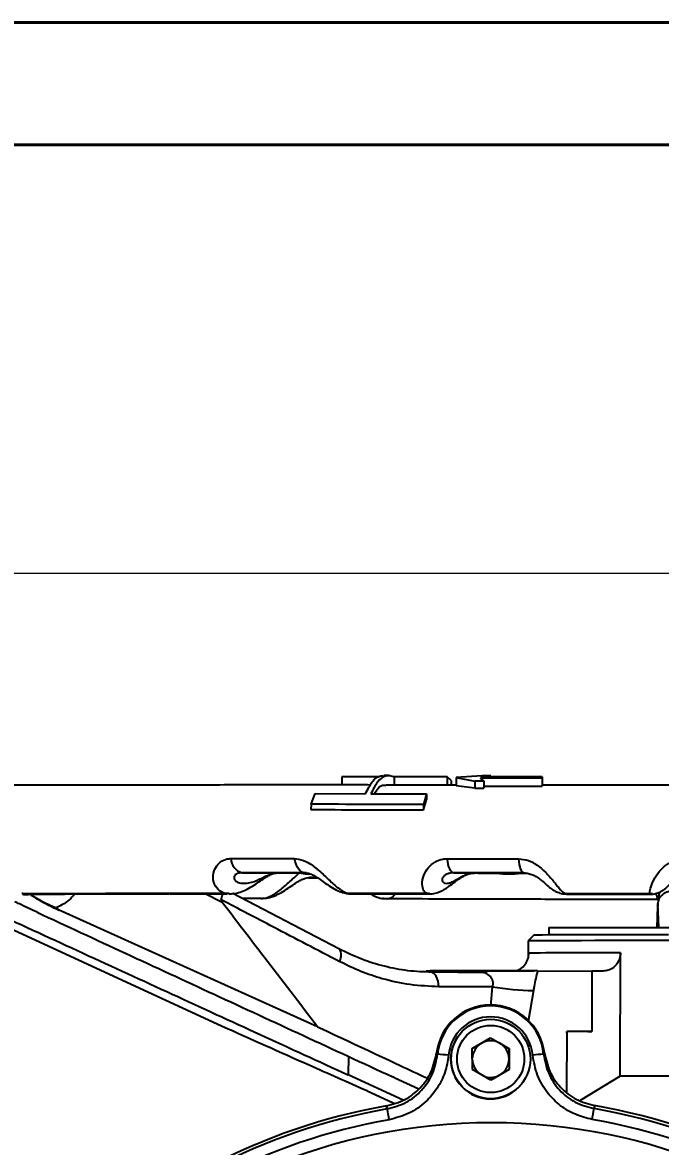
# Model space of a CAD drawing. Header units: millimetres. Extents: x 2462 to 4142, y 835 to 2023.
# Drawn here: x 2949.8 to 3054.2, y 1839.5 to 2023.3 of the extents above; entities that cross this region are included whole.
import ezdxf

# ---------------------------------------------------------------- set-up
doc = ezdxf.new("R2010")
doc.units = ezdxf.units.MM
doc.layers.add('标注', color=3, linetype='Continuous', lineweight=13)
doc.layers.add('粗实线', color=7, linetype='Continuous', lineweight=40)
doc.styles.add('SLDTEXTSTYLE1', font='txt.shx', dxfattribs={"width": 0.7, "bigfont": 'gbcbig.shx'})
doc.dimstyles.new('SLDDIMSTYLE12$0', dxfattribs={"dimtxt": 12, "dimasz": 10, "dimexe": 0, "dimexo": 0.0625, "dimgap": 0.875, "dimtad": 1, "dimdec": 1, "dimlfac": 1.8, "dimrnd": 1e-09, "dimzin": 12, "dimdsep": 46, "dimtxsty": 'SLDTEXTSTYLE1', "dimcen": 0.09, "dimdle": 8.16, "dimclrd": 3, "dimclre": 3, "dimadec": 0, "dimazin": 3, "dimtfac": 1, "dimtdec": 1, "dimtofl": 0, "dimtmove": 0, "dimatfit": 3, "dimfxl": 0, "dimfrac": 2, "dimtolj": 1, "dimlwd": 5, "dimlwe": 5, "dimarcsym": 0})

# ---------------------------------------------------------------- blocks, each defined once
blk = doc.blocks.new('*D25')
at = {"layer": 'Defpoints', "color": 0, "transparency": 16777216}
for p in [(3219.05, 1933.25), (2915.99, 1888.01), (3219.05, 1888.01)]:
    blk.add_point(p, dxfattribs=at)
at = {"layer": '标注', "color": 3, "lineweight": 5, "transparency": 16777216}
blk.add_line((2915.99, 1888.08), (2915.99, 1933.25), dxfattribs=at)
at = {"layer": '标注', "color": 3, "linetype": 'Continuous', "lineweight": 5, "transparency": 16777216}
for p, q in [((2925.99, 1933.25), (3209.05, 1933.25)), ((3219.05, 1888.08), (3219.05, 1933.25))]:
    blk.add_line(p, q, dxfattribs=at)
at = {"layer": '标注', "color": 3, "transparency": 16777216}
for points in [[(2925.99, 1934.91), (2925.99, 1931.58), (2915.99, 1933.25)], [(3209.05, 1934.91), (3209.05, 1931.58), (3219.05, 1933.25)]]:
    blk.add_solid(points, dxfattribs=at)
at = {"layer": '标注', "color": 0, "transparency": 16777216, "insert": (3067.52, 1939.12), "char_height": 10, "attachment_point": 5, "style": 'SLDTEXTSTYLE1'}
blk.add_mtext('\\A1;300', dxfattribs=at)

msp = doc.modelspace()

# ---------------------------------------------------------------- linework, layer by layer
at = {"color": 7, "linetype": 'Continuous', "lineweight": 25}
for p, q in [((3002.056, 1899.915), (3002.053, 1898.597)), ((3008.188, 1899.915), (3002.056, 1899.915)), ((3010.618, 1899.915), (3010.616, 1898.593)), ((3019.251, 1899.913), (3010.618, 1899.915)), ((3019.251, 1899.913), (3019.249, 1898.588)), ((3019.899, 1899.35), (3019.251, 1899.913)), ((3019.899, 1899.35), (3019.898, 1898.587)), ((3020.755, 1899.807), (3020.753, 1898.48)), ((3024.921, 1900.08), (3020.755, 1899.807)), ((3020.755, 1899.807), (3023.779, 1899.235)), ((3023.779, 1899.235), (3023.776, 1898.066)), ((3025.286, 1899.233), (3023.779, 1899.235)), ((3024.703, 1899.694), (3024.702, 1899.684)), ((3024.702, 1899.684), (3025.286, 1899.233)), ((3024.703, 1899.694), (3024.703, 1899.684)), ((3034.803, 1899.676), (3024.703, 1899.694)), ((3024.726, 1899.939), (3026.424, 1900.078)), ((3034.826, 1899.923), (3024.726, 1899.939)), ((3026.424, 1900.078), (3024.921, 1900.08)), ((3025.286, 1899.233), (3025.284, 1898.064)), ((3034.803, 1899.676), (3034.8, 1898.393)), ((3034.826, 1899.923), (3034.803, 1899.676)), ((3034.826, 1899.923), (3034.823, 1898.537)), ((2996.994, 1895.452), (2997.656, 1897.187)), ((2997.656, 1897.187), (3005.897, 1897.169)), ((3006.793, 1897.167), (3015.892, 1897.148)), ((3015.892, 1897.148), (3015.385, 1895.395)), ((3015.892, 1897.148), (3015.89, 1896.223)), ((3023.776, 1898.066), (3020.753, 1898.48)), ((3023.776, 1898.066), (3025.284, 1898.064)), ((3025.284, 1898.406), (3034.8, 1898.393)), ((3034.8, 1898.393), (3034.823, 1898.537)), ((2996.994, 1895.452), (2996.992, 1894.563)), ((3015.384, 1894.554), (3015.89, 1896.223)), ((3015.385, 1895.395), (3015.384, 1894.554)), ((2985.715, 1884.255), (2991.449, 1884.218)), ((2995.126, 1884.212), (2996.06, 1884.081)), ((2996.06, 1884.081), (2996.761, 1884.081)), ((3020.337, 1884.243), (3023.76, 1884.207)), ((3027.33, 1884.198), (3028.384, 1884.065)), ((3028.384, 1884.065), (3030.352, 1884.063)), ((3030.352, 1884.063), (3031.41, 1884.194)), ((3031.41, 1884.194), (3032.085, 1884.194)), ((2949.937, 1880.667), (2950.566, 1880.669)), ((2950.461, 1880.786), (2950.566, 1880.669)), ((2982.465, 1879.401), (2979.687, 1880.794)), ((2983.442, 1880.874), (2983.047, 1880.847)), ((2983.101, 1880.837), (2983.442, 1880.874)), ((2983.613, 1880.833), (2983.101, 1880.837)), ((3001.538, 1871.806), (2984.221, 1880.837)), ((3002.762, 1880.875), (3003.186, 1880.841)), ((3003.143, 1880.851), (3002.762, 1880.875)), ((3015.988, 1880.846), (3003.143, 1880.851)), ((3003.186, 1880.841), (3016.015, 1880.837)), ((3003.186, 1880.841), (3003.612, 1880.835)), ((3016.401, 1880.869), (3015.988, 1880.846)), ((3016.015, 1880.837), (3016.401, 1880.869)), ((3016.342, 1880.829), (3016.015, 1880.837)), ((3038.171, 1880.848), (3038.594, 1880.817)), ((3038.574, 1880.826), (3038.171, 1880.848)), ((3038.594, 1880.817), (3038.796, 1880.809)), ((3052.871, 1880.827), (3052.457, 1880.807)), ((3052.461, 1880.798), (3052.871, 1880.827)), ((3052.55, 1880.79), (3052.461, 1880.798)), ((3053.923, 1881.036), (3053.769, 1879.448)), ((2955.306, 1878.486), (2955.788, 1878.143)), ((2988.789, 1880.049), (2985.707, 1880.062)), ((3008.684, 1880.05), (3009.29, 1879.981)), ((3009.19, 1880.01), (3009.438, 1879.991)), ((3053.468, 1880.215), (3053.898, 1879.938)), ((3053.629, 1875.294), (3053.704, 1878.729)), ((3053.885, 1875.294), (3053.722, 1879.146)), ((2982.458, 1859.111), (2941.022, 1878.204)), ((2955.247, 1878.387), (2955.788, 1878.143)), ((2998.073, 1859.065), (2955.788, 1878.143)), ((3035.88, 1875.294), (3035.88, 1874.127)), ((3035.88, 1875.294), (3070.201, 1875.294)), ((3032.514, 1873.094), (3032.509, 1870.423)), ((3033.516, 1874.092), (3032.514, 1873.094)), ((3047.584, 1850.992), (3047.622, 1871.156)), ((3025.409, 1868.065), (3025.063, 1867.944)), ((3034.05, 1868.208), (3042.935, 1868.176)), ((3042.935, 1868.176), (3042.917, 1858.295)), ((3044.765, 1868.167), (3042.935, 1868.173)), ((3026.676, 1865.575), (3017.901, 1865.609)), ((3026.434, 1862.453), (3026.676, 1865.575)), ((3033.378, 1864.988), (3032.515, 1859.925)), ((3038.834, 1858.309), (3038.816, 1848.404)), ((3042.917, 1858.295), (3038.834, 1858.309)), ((3038.834, 1858.061), (3038.866, 1858.306)), ((3042.298, 1858.294), (3042.917, 1858.295)), ((3020.686, 1856.905), (3020.674, 1856.883)), ((3023.385, 1855.513), (3026.38, 1857.255)), ((3024.876, 1856.372), (3026.373, 1857.242)), ((3026.373, 1857.242), (3026.38, 1857.255)), ((3026.373, 1857.242), (3027.876, 1856.381)), ((3026.38, 1857.255), (3029.385, 1855.532)), ((3023.385, 1855.505), (3024.876, 1856.372)), ((3023.396, 1852.049), (3023.385, 1855.513)), ((3027.876, 1856.381), (3029.379, 1855.52)), ((3029.379, 1855.52), (3029.385, 1855.532)), ((3029.379, 1855.52), (3029.384, 1853.788)), ((3029.385, 1855.532), (3029.396, 1852.068)), ((3035.262, 1854.498), (3035.17, 1854.791)), ((3003.129, 1854.21), (3003.092, 1851.187)), ((3029.384, 1853.788), (3029.389, 1852.064)), ((3003.086, 1851.187), (3003.092, 1851.187)), ((3012.064, 1847.073), (3003.086, 1851.187)), ((3026.402, 1850.327), (3023.396, 1852.049)), ((3029.396, 1852.068), (3026.402, 1850.327)), ((3047.584, 1850.992), (3041.052, 1846.979)), ((3010.6, 1850.752), (3010.363, 1850.865)), ((3010.6, 1850.752), (3014.614, 1848.909)), ((3032.081, 1850.648), (3032.093, 1850.67)), ((3006.162, 1848.566), (3010.346, 1846.69)), ((3010.346, 1846.69), (3010.619, 1846.571))]:
    msp.add_line(p, q, dxfattribs=at)
at = {"color": 7, "linetype": 'Continuous', "lineweight": 25, "flags": 128}
for points in [[(2983.878, 1886.56), (2985.151, 1886.56), (2986.433, 1886.56), (2987.723, 1886.56), (2989.021, 1886.561), (2990.327, 1886.561), (2991.641, 1886.56), (2992.963, 1886.56), (2994.292, 1886.56)], [(2995.9, 1884.255), (2995.641, 1884.298), (2995.388, 1884.42), (2995.147, 1884.619), (2994.922, 1884.891), (2994.721, 1885.23), (2994.546, 1885.627), (2994.402, 1886.074), (2994.292, 1886.56)], [(3019.279, 1886.548), (3020.726, 1886.547), (3022.177, 1886.546), (3023.633, 1886.544), (3025.094, 1886.543), (3026.559, 1886.541), (3028.028, 1886.54), (3029.501, 1886.538), (3030.978, 1886.537)], [(3020.337, 1884.243), (3020.166, 1884.286), (3019.999, 1884.408), (3019.84, 1884.607), (3019.693, 1884.879), (3019.56, 1885.218), (3019.445, 1885.615), (3019.351, 1886.062), (3019.279, 1886.548)], [(3031.777, 1884.232), (3031.648, 1884.275), (3031.522, 1884.397), (3031.402, 1884.596), (3031.29, 1884.868), (3031.19, 1885.206), (3031.103, 1885.604), (3031.032, 1886.05), (3030.978, 1886.537)], [(2995.9, 1884.255), (2994.6, 1884.255), (2993.308, 1884.255), (2992.023, 1884.255), (2990.745, 1884.255), (2989.476, 1884.255), (2988.214, 1884.255), (2986.96, 1884.255), (2985.715, 1884.255)], [(2996.24, 1884.212), (2996.027, 1884.212), (2995.576, 1884.212), (2995.126, 1884.212)], [(3031.777, 1884.232), (3030.333, 1884.234), (3028.892, 1884.235), (3027.456, 1884.237), (3026.023, 1884.238), (3024.595, 1884.239), (3023.171, 1884.241), (3021.751, 1884.242), (3020.337, 1884.243)], [(3031.41, 1884.194), (3030.898, 1884.194), (3030.387, 1884.195), (3029.876, 1884.195), (3029.365, 1884.196), (3028.856, 1884.196), (3028.347, 1884.197), (3027.838, 1884.197), (3027.33, 1884.198)], [(2996.582, 1883.439), (2997.866, 1883.435), (2997.988, 1883.434)], [(3033.516, 1874.092), (3033.617, 1874.1), (3034.066, 1874.11), (3034.869, 1874.119), (3036.017, 1874.128), (3037.499, 1874.135), (3039.299, 1874.141), (3041.397, 1874.146), (3043.772, 1874.149), (3046.398, 1874.152), (3049.247, 1874.153), (3052.289, 1874.152), (3055.493, 1874.151)], [(3001.702, 1869.702), (3001.831, 1870.15), (3001.904, 1870.575), (3001.917, 1870.962), (3001.87, 1871.296), (3001.766, 1871.564), (3001.607, 1871.757), (3001.539, 1871.806)], [(3017.901, 1865.609), (3017.861, 1866.088), (3017.774, 1866.545), (3017.642, 1866.962), (3017.47, 1867.326), (3017.265, 1867.623), (3017.032, 1867.843), (3016.782, 1867.977), (3016.522, 1868.022)], [(3016.522, 1868.022), (3021.04, 1868.005), (3024.589, 1867.991)], [(3087.269, 1850.917), (3084.278, 1850.929), (3081.117, 1850.939), (3077.817, 1850.949), (3074.413, 1850.959), (3070.937, 1850.967), (3067.426, 1850.974), (3063.916, 1850.98), (3060.44, 1850.985), (3057.036, 1850.989), (3053.736, 1850.991), (3050.575, 1850.992), (3047.584, 1850.992)]]:
    msp.add_lwpolyline(points, dxfattribs=at)
at = {"color": 7, "linetype": 'Continuous', "lineweight": 25}
for centre, radius in [((3026.389, 1853.788), 6.5), ((3026.391, 1853.791), 5.5), ((3026.511, 1748.766), 94.663)]:
    msp.add_circle(centre, radius, dxfattribs=at)
for centre, radius, start, end in [((2986.339, 1886.637), 2.463, 181.79752, 255.31954), ((2951.495, 1880.667), 4.391, 328.71234, 330.20751), ((3059.199, -2527.731), 4400.906, 89.437263, 90.347418), ((3044.203, 729.029), 1142.132, 89.828482, 90.580979), ((3028.002, 37.667), 1830.552, 90.06279, 90.380788), ((3024.603, 1872.388), 4.397, 269.81822, 288.45718), ((3034.379, 856.385), 1011.79, 90.053772, 90.489809), ((3034.881, 1920.714), 55.746, 261.53533, 268.45492), ((3026.357, 1853.728), 8.89, 6.98978, 173.15629), ((3026.374, 1853.76), 8.712, 5.44582, 174.70024), ((3026.377, 1853.766), 6.912, 5.44581, 174.70025), ((3026.377, 1853.766), 6.5, 151.3368, 331.33626), ((3026.384, 1853.778), 3, 60.17996, 120.17977), ((3026.384, 1853.778), 3, 120.17983, 176.28902), ((3026.384, 1853.778), 3, 0.18027, 60.1801), ((3048.572, 1698.416), 156.756, 94.94999, 95.60651), ((3005.837, 1711.923), 143.134, 84.52468, 85.24612), ((3026.384, 1853.778), 3, 184.0714, 234.57725), ((3026.384, 1853.778), 3, 304.20958, 0.18019), ((3026.384, 1853.778), 3, 245.78281, 296.15006), ((3026.49, 1748.729), 98.896, 99.98751, 170.15867), ((3026.508, 1748.761), 98.356, 99.97048, 170.17569), ((2789.069, 1805.489), 224.035, 9.86368, 10.32216), ((2617.112, 1918.082), 432.286, 350.12012, 350.3576), ((3026.508, 1748.76), 98.358, 9.97103, 80.17554), ((3026.49, 1748.728), 98.897, 9.98805, 80.15852), ((3026.511, 1748.767), 96.559, 99.97048, 170.17569), ((3026.511, 1748.765), 96.56, 9.97103, 80.17554)]:
    msp.add_arc(centre, radius, start, end, dxfattribs=at)
for points, knots in [([(3005.897, 1897.169), (3006.269, 1897.886), (3007.013, 1899.32), (3008.113, 1900.188), (3008.739, 1900.059), (3008.89, 1900.028)], [0, 0, 0, 0, 0.4313555, 0.8627449, 1, 1, 1, 1]), ([(3010.618, 1899.915), (3010.149, 1900.043), (3009.212, 1900.298), (3007.844, 1899.277), (3007.136, 1897.856), (3006.793, 1897.167)], [0, 0, 0, 0, 0.33986485, 0.6797489, 1, 1, 1, 1]), ([(3009.748, 1900.143), (3009.558, 1900.143), (3009.269, 1900.143), (3008.989, 1900.143), (3008.893, 1900.143)], [0, 0, 0, 0, 0.65710105, 1, 1, 1, 1]), ([(3006.738, 1898.595), (3005.401, 1898.596), (3002.037, 1898.597), (2996.807, 1898.598), (2991.046, 1898.598), (2985.458, 1898.597), (2980.05, 1898.594), (2974.836, 1898.591), (2969.827, 1898.586), (2965.034, 1898.58), (2960.466, 1898.573), (2956.136, 1898.565), (2952.051, 1898.556), (2948.22, 1898.546), (2944.653, 1898.534), (2941.357, 1898.522), (2938.338, 1898.509), (2935.603, 1898.495), (2933.157, 1898.479), (2931.004, 1898.463), (2929.148, 1898.446), (2927.587, 1898.428), (2926.32, 1898.409), (2925.315, 1898.386), (2924.744, 1898.368), (2924.264, 1898.339), (2923.917, 1898.31), (2923.486, 1898.256), (2922.998, 1898.172), (2922.343, 1898.016), (2921.502, 1897.738), (2920.513, 1897.284), (2919.449, 1896.611), (2918.407, 1895.709), (2917.465, 1894.586), (2916.693, 1893.265), (2916.15, 1891.795), (2915.858, 1890.186), (2915.884, 1888.539), (2916.113, 1887.197), (2916.41, 1886.486), (2916.499, 1886.272)], [0, 0, 0, 0, 0.0252653, 0.0635505, 0.1018364, 0.1401233, 0.1784113, 0.2167006, 0.2549916, 0.2932847, 0.3315803, 0.3698791, 0.408182, 0.4464903, 0.4848055, 0.5231303, 0.5614682, 0.599825, 0.6382099, 0.6766386, 0.7151397, 0.7537706, 0.7926615, 0.8321702, 0.8736933, 0.8884551, 0.8992542, 0.905115, 0.9100083, 0.9147637, 0.9200745, 0.9266107, 0.9339412, 0.9418298, 0.9502367, 0.9589809, 0.9679166, 0.9769513, 0.9868173, 0.9960214, 1, 1, 1, 1]), ([(3007.378, 1897.166), (3007.519, 1897.41), (3007.993, 1898.227), (3008.682, 1898.681), (3009.173, 1898.535), (3009.26, 1898.509)], [0, 0, 0, 0, 0.2592803, 0.8686026, 1, 1, 1, 1]), ([(3020.753, 1898.587), (3018.82, 1898.588), (3014.937, 1898.591), (3011.16, 1898.593), (3009.263, 1898.594)], [0, 0, 0, 0, 0.4976188, 1, 1, 1, 1]), ([(3064.264, 1898.53), (3063.086, 1898.532), (3059.672, 1898.538), (3054.029, 1898.547), (3047.36, 1898.557), (3040.946, 1898.566), (3036.792, 1898.571), (3034.823, 1898.573)], [0, 0, 0, 0, 0.118831, 0.3446699, 0.5705243, 0.7963793, 1, 1, 1, 1]), ([(3015.385, 1895.395), (3012.258, 1895.404), (3005.989, 1895.423), (2999.997, 1895.442), (2996.994, 1895.452)], [0, 0, 0, 0, 0.4988716, 1, 1, 1, 1]), ([(2996.992, 1894.563), (2999.637, 1894.562), (3004.936, 1894.561), (3011.142, 1894.557), (3014.657, 1894.555), (3015.384, 1894.554)], [0, 0, 0, 0, 0.4414628, 0.8844871, 1, 1, 1, 1]), ([(2983.047, 1880.847), (2982.906, 1880.883), (2982.329, 1881.029), (2981.48, 1881.673), (2980.904, 1883.001), (2981.015, 1884.455), (2981.583, 1885.478), (2982.325, 1886.155), (2983.059, 1886.509), (2983.67, 1886.547), (2983.878, 1886.56)], [0, 0, 0, 0, 0.0622967, 0.2544254, 0.4482378, 0.6229599, 0.7582503, 0.8249276, 0.9404672, 1, 1, 1, 1]), ([(2994.292, 1886.56), (2994.781, 1886.503), (2995.449, 1886.425), (2996.716, 1885.84), (2997.593, 1885.208), (2998.796, 1884.172), (2999.992, 1883), (3001.443, 1881.674), (3002.485, 1881.032), (3003.016, 1880.886), (3003.143, 1880.851)], [0, 0, 0, 0, 0.1281763, 0.1753176, 0.3410351, 0.3773525, 0.5525415, 0.7468717, 0.9395136, 1, 1, 1, 1]), ([(3015.988, 1880.846), (3015.913, 1880.88), (3015.594, 1881.027), (3015.196, 1881.667), (3015.142, 1882.994), (3015.667, 1884.447), (3016.508, 1885.469), (3017.459, 1886.145), (3018.341, 1886.498), (3019.041, 1886.535), (3019.279, 1886.548)], [0, 0, 0, 0, 0.0596207, 0.2522975, 0.446663, 0.6218836, 0.7575601, 0.8244278, 0.9402973, 1, 1, 1, 1]), ([(3030.978, 1886.537), (3031.513, 1886.479), (3032.245, 1886.401), (3033.571, 1885.814), (3034.443, 1885.181), (3035.562, 1884.145), (3036.582, 1882.972), (3037.62, 1881.646), (3038.237, 1881.007), (3038.51, 1880.86), (3038.574, 1880.826)], [0, 0, 0, 0, 0.128421, 0.1756524, 0.3416863, 0.3780729, 0.5535965, 0.748298, 0.9413079, 1, 1, 1, 1]), ([(3052.457, 1880.807), (3052.446, 1880.841), (3052.4, 1880.988), (3052.474, 1881.625), (3052.945, 1882.951), (3053.85, 1884.402), (3054.907, 1885.423), (3056.002, 1886.098), (3056.972, 1886.45), (3057.713, 1886.487), (3057.965, 1886.499)], [0, 0, 0, 0, 0.0583818, 0.2513124, 0.4459339, 0.6213853, 0.7572406, 0.8241965, 0.9402186, 1, 1, 1, 1]), ([(2983.62, 1880.825), (2983.836, 1880.823), (2984.443, 1880.816), (2985.427, 1881.072), (2986.567, 1881.54), (2987.652, 1882.184), (2988.648, 1882.868), (2989.514, 1883.455), (2990.242, 1883.878), (2990.841, 1884.126), (2991.232, 1884.214), (2991.382, 1884.209), (2991.437, 1884.207)], [0, 0, 0, 0, 0.0721517, 0.2027619, 0.3390091, 0.4868487, 0.615839, 0.7146405, 0.8003449, 0.8753462, 0.9540131, 1, 1, 1, 1]), ([(2985.715, 1884.255), (2985.488, 1884.237), (2985.195, 1884.214), (2984.793, 1884.052), (2984.557, 1883.876), (2984.371, 1883.556), (2984.409, 1883.157), (2984.826, 1882.768), (2985.501, 1882.532), (2986.331, 1882.49), (2987.233, 1882.65), (2988.134, 1882.98), (2989.007, 1883.409), (2989.87, 1883.841), (2990.696, 1884.159), (2991.206, 1884.199), (2991.449, 1884.218)], [0, 0, 0, 0, 0.0591791, 0.0764013, 0.1316864, 0.1593118, 0.2338149, 0.3262968, 0.4271999, 0.5353964, 0.6422077, 0.7354359, 0.8101889, 0.8743352, 0.9403133, 1, 1, 1, 1]), ([(2988.789, 1880.049), (2988.973, 1880.054), (2989.62, 1880.07), (2990.829, 1880.561), (2992.366, 1881.708), (2993.762, 1883.054), (2994.711, 1883.867), (2995.112, 1884.212)], [0, 0, 0, 0, 0.1041654, 0.3666325, 0.6152963, 0.8372337, 1, 1, 1, 1]), ([(2991.449, 1884.218), (2991.453, 1884.218), (2992.253, 1884.216), (2993.518, 1884.213), (2994.717, 1884.212), (2995.126, 1884.212)], [0, 0, 0, 0, 0.0030332, 0.6591977, 1, 1, 1, 1]), ([(2995.93, 1884.252), (2996.092, 1884.241), (2996.402, 1884.221), (2997.041, 1884.006), (2997.759, 1883.635), (2998.563, 1883.104), (2999.484, 1882.433), (3000.491, 1881.749), (3001.553, 1881.178), (3002.319, 1880.982), (3002.673, 1880.891)], [0, 0, 0, 0, 0.0957374, 0.1825999, 0.2753193, 0.3783206, 0.5134018, 0.6901592, 0.8568644, 1, 1, 1, 1]), ([(3016.341, 1880.817), (3016.507, 1880.813), (3016.991, 1880.802), (3017.751, 1881.009), (3018.58, 1881.366), (3019.424, 1881.894), (3020.223, 1882.509), (3021.069, 1883.157), (3021.868, 1883.676), (3022.64, 1884.024), (3023.268, 1884.194), (3023.611, 1884.189), (3023.746, 1884.186)], [0, 0, 0, 0, 0.0575339, 0.1672275, 0.2771777, 0.4005865, 0.5572209, 0.6751997, 0.7782707, 0.8614971, 0.9456019, 1, 1, 1, 1]), ([(3020.337, 1884.243), (3020.076, 1884.226), (3019.74, 1884.203), (3019.238, 1884.042), (3018.913, 1883.866), (3018.569, 1883.547), (3018.388, 1883.148), (3018.501, 1882.759), (3018.837, 1882.524), (3019.323, 1882.481), (3019.906, 1882.642), (3020.554, 1882.971), (3021.266, 1883.4), (3022.068, 1883.832), (3022.921, 1884.149), (3023.49, 1884.188), (3023.76, 1884.207)], [0, 0, 0, 0, 0.059179, 0.0764013, 0.1316861, 0.1593116, 0.2338145, 0.3262961, 0.427199, 0.5353953, 0.6422067, 0.7354351, 0.8101884, 0.8743349, 0.9403131, 1, 1, 1, 1]), ([(3023.76, 1884.207), (3023.763, 1884.207), (3024.491, 1884.205), (3025.663, 1884.201), (3026.904, 1884.199), (3027.33, 1884.198)], [0, 0, 0, 0, 0.0030352, 0.6570425, 1, 1, 1, 1]), ([(3031.846, 1884.222), (3032.078, 1884.207), (3032.551, 1884.176), (3033.307, 1883.901), (3034.075, 1883.471), (3034.807, 1882.903), (3035.478, 1882.3), (3036.13, 1881.74), (3036.882, 1881.235), (3037.713, 1880.908), (3038.361, 1880.747), (3038.73, 1880.782), (3038.791, 1880.788)], [0, 0, 0, 0, 0.0825116, 0.1683559, 0.2551297, 0.3692442, 0.5096773, 0.6541324, 0.7742351, 0.8752122, 0.9797226, 1, 1, 1, 1]), ([(2988.889, 1880.07), (2989.16, 1880.073), (2989.81, 1880.08), (2990.811, 1880.363), (2991.905, 1880.846), (2992.948, 1881.491), (2993.916, 1882.171), (2994.766, 1882.745), (2995.496, 1883.158), (2996.107, 1883.394), (2996.509, 1883.477), (2996.668, 1883.466), (2996.716, 1883.462)], [0, 0, 0, 0, 0.0911721, 0.2184914, 0.3524129, 0.5010365, 0.6281753, 0.7255586, 0.8099745, 0.8858805, 0.9652981, 1, 1, 1, 1]), ([(2997.981, 1883.473), (2997.567, 1883.474), (2997.149, 1883.474), (2996.745, 1883.475), (2996.741, 1883.475)], [0, 0, 0, 0, 0.9909821, 1, 1, 1, 1]), ([(3052.544, 1880.753), (3052.551, 1880.752), (3052.826, 1880.718), (3053.347, 1880.827), (3054.035, 1881.047), (3054.589, 1881.365), (3055.003, 1881.691), (3055.308, 1881.984), (3055.633, 1882.33), (3055.976, 1882.717), (3056.501, 1883.2), (3057, 1883.59), (3057.362, 1883.742), (3057.446, 1883.778)], [0, 0, 0, 0, 0.0030537, 0.1087852, 0.2046791, 0.2923967, 0.3693117, 0.4447578, 0.5418397, 0.7076295, 0.8426958, 0.9632761, 1, 1, 1, 1]), ([(2950.315, 1880.797), (2950.294, 1880.799), (2950.19, 1880.807), (2950.006, 1880.821), (2949.825, 1880.83), (2949.743, 1880.831), (2949.712, 1880.831)], [0, 0, 0, 0, 0.0879745, 0.4367096, 0.7861811, 1, 1, 1, 1]), ([(2949.794, 1880.711), (2949.884, 1880.715), (2950.039, 1880.723), (2950.232, 1880.775), (2950.315, 1880.797)], [0, 0, 0, 0, 0.5731343, 1, 1, 1, 1]), ([(2983.047, 1880.847), (2979.373, 1880.845), (2971.989, 1880.839), (2963.133, 1880.827), (2955.908, 1880.812), (2952.182, 1880.802), (2950.315, 1880.797)], [0, 0, 0, 0, 0.2970422, 0.5969281, 0.7980268, 1, 1, 1, 1]), ([(2950.461, 1880.786), (2951.989, 1880.79), (2955.051, 1880.799), (2960.94, 1880.812), (2968.241, 1880.824), (2976.014, 1880.832), (2981.148, 1880.836), (2983.101, 1880.837)], [0, 0, 0, 0, 0.1665134, 0.3335205, 0.5873875, 0.8430166, 1, 1, 1, 1]), ([(2950.953, 1880.758), (2950.835, 1880.763), (2950.675, 1880.771), (2950.506, 1880.783), (2950.461, 1880.786)], [0, 0, 0, 0, 0.73133, 1, 1, 1, 1]), ([(2950.566, 1880.669), (2950.63, 1880.682), (2950.757, 1880.708), (2950.888, 1880.742), (2950.953, 1880.758)], [0, 0, 0, 0, 0.50678567, 1, 1, 1, 1]), ([(2969.193, 1880.792), (2967.876, 1880.791), (2964.463, 1880.787), (2959.376, 1880.778), (2954.637, 1880.768), (2951.949, 1880.761), (2950.953, 1880.758)], [0, 0, 0, 0, 0.1951736, 0.5060087, 0.8168438, 1, 1, 1, 1]), ([(2950.972, 1880.758), (2951.742, 1880.76), (2954.245, 1880.766), (2958.792, 1880.776), (2964.78, 1880.787), (2969.775, 1880.794), (2972.875, 1880.796), (2973.73, 1880.797)], [0, 0, 0, 0, 0.1164578, 0.3784396, 0.641449, 0.9011646, 1, 1, 1, 1]), ([(2950.972, 1880.758), (2951.596, 1880.354), (2952.792, 1879.581), (2954.453, 1878.773), (2955.247, 1878.387)], [0, 0, 0, 0, 0.5213355, 1, 1, 1, 1]), ([(2950.995, 1880.758), (2951.23, 1880.609), (2951.972, 1880.141), (2953.306, 1879.418), (2954.656, 1878.788), (2955.306, 1878.486)], [0, 0, 0, 0, 0.1939618, 0.6121887, 1, 1, 1, 1]), ([(2958.373, 1880.775), (2958.16, 1880.529), (2957.296, 1879.53), (2956.161, 1878.934), (2955.306, 1878.486)], [0, 0, 0, 0, 0.2463665, 1, 1, 1, 1]), ([(2973.958, 1880.789), (2975.11, 1880.79), (2977.956, 1880.793), (2981.074, 1880.795), (2983.077, 1880.795), (2983.247, 1880.795)], [0, 0, 0, 0, 0.3839476, 0.947673, 1, 1, 1, 1]), ([(2982.302, 1879.82), (2982.39, 1880.11), (2982.501, 1880.477), (2982.513, 1880.783), (2982.516, 1880.847)], [0, 0, 0, 0, 0.7898752, 1, 1, 1, 1]), ([(3002.673, 1880.891), (3002.681, 1880.888), (3002.966, 1880.803), (3003.278, 1880.809), (3003.581, 1880.814)], [0, 0, 0, 0, 0.0287298, 1, 1, 1, 1]), ([(3003.612, 1880.796), (3004.308, 1880.796), (3006.992, 1880.795), (3011.234, 1880.793), (3014.831, 1880.791), (3016.341, 1880.79)], [0, 0, 0, 0, 0.1687514, 0.6508369, 1, 1, 1, 1]), ([(3006.586, 1880.849), (3006.901, 1880.679), (3007.517, 1880.345), (3008.407, 1880.046), (3008.983, 1880.02), (3009.19, 1880.01)], [0, 0, 0, 0, 0.39966207, 0.78385795, 1, 1, 1, 1]), ([(3010.657, 1880.793), (3010.638, 1880.728), (3010.498, 1880.246), (3009.989, 1880.009), (3009.513, 1879.982), (3009.381, 1879.975)], [0, 0, 0, 0, 0.1008878, 0.7498055, 1, 1, 1, 1]), ([(3052.457, 1880.807), (3050.322, 1880.81), (3045.668, 1880.817), (3041.065, 1880.822), (3038.574, 1880.826)], [0, 0, 0, 0, 0.458701, 1, 1, 1, 1]), ([(3038.594, 1880.817), (3039.558, 1880.816), (3044.146, 1880.81), (3048.792, 1880.803), (3052.461, 1880.798)], [0, 0, 0, 0, 0.2101504, 1, 1, 1, 1]), ([(3038.796, 1880.768), (3040.52, 1880.766), (3044.439, 1880.761), (3049.036, 1880.755), (3051.907, 1880.75), (3052.55, 1880.749)], [0, 0, 0, 0, 0.37879018, 0.86086794, 1, 1, 1, 1]), ([(3053.416, 1880.863), (3053.501, 1880.535), (3053.593, 1880.184), (3053.678, 1880.114), (3053.683, 1880.11)], [0, 0, 0, 0, 0.9339778, 1, 1, 1, 1]), ([(3053.722, 1879.146), (3053.779, 1879.433), (3053.866, 1879.874), (3054.218, 1880.39), (3054.672, 1880.841), (3055.298, 1881.194), (3055.828, 1881.267), (3056.033, 1881.295)], [0, 0, 0, 0, 0.26378762, 0.40598781, 0.55150775, 0.82666039, 1, 1, 1, 1]), ([(2952.185, 1877.784), (2951.215, 1878.238), (2949.971, 1878.82), (2948.783, 1879.401), (2948.521, 1879.529)], [0, 0, 0, 0, 0.7792531, 1, 1, 1, 1]), ([(2982.302, 1879.82), (2982.298, 1879.808), (2982.291, 1879.782), (2982.293, 1879.721), (2982.334, 1879.58), (2982.409, 1879.478), (2982.465, 1879.401)], [0, 0, 0, 0, 0.0824935, 0.1705882, 0.3803725, 1, 1, 1, 1]), ([(3001.702, 1869.702), (2998.08, 1871.59), (2991.612, 1874.96), (2985.146, 1878.335), (2982.302, 1879.82)], [0, 0, 0, 0, 0.56, 1, 1, 1, 1]), ([(2998.073, 1859.065), (2995.156, 1862.858), (2989.948, 1869.632), (2984.751, 1876.416), (2982.465, 1879.401)], [0, 0, 0, 0, 0.5600021, 1, 1, 1, 1]), ([(3009.381, 1879.975), (3009.188, 1879.985), (3008.958, 1879.997), (3008.721, 1880.043), (3008.684, 1880.05)], [0, 0, 0, 0, 0.8413532, 1, 1, 1, 1]), ([(3053.971, 1879.853), (3052.131, 1879.858), (3046.36, 1879.87), (3036.714, 1879.894), (3026.309, 1879.922), (3017.183, 1879.949), (3011.985, 1879.966), (3009.381, 1879.975)], [0, 0, 0, 0, 0.1199161, 0.3761653, 0.6341936, 0.816777, 1, 1, 1, 1]), ([(3053.722, 1879.146), (3053.721, 1879.134), (3053.719, 1879.108), (3053.715, 1879.047), (3053.709, 1878.906), (3053.706, 1878.805), (3053.704, 1878.729)], [0, 0, 0, 0, 0.0824935, 0.1705882, 0.3803725, 1, 1, 1, 1]), ([(2945.105, 1877.814), (2954.836, 1873.341), (2974.162, 1864.455), (2993.494, 1855.589), (3003.092, 1851.187)], [0, 0, 0, 0, 0.50351983, 1, 1, 1, 1]), ([(2952.185, 1877.784), (2961.834, 1873.315), (2981.224, 1864.335), (3000.62, 1855.369), (3010.363, 1850.865)], [0, 0, 0, 0, 0.4976728, 1, 1, 1, 1]), ([(3016.768, 1867.982), (3015.461, 1868.03), (3012.858, 1868.124), (3008.99, 1868.884), (3005.19, 1870.052), (3002.758, 1871.22), (3001.538, 1871.806)], [0, 0, 0, 0, 0.2515179, 0.5009364, 0.7498894, 1, 1, 1, 1]), ([(3047.622, 1871.156), (3047.594, 1870.842), (3047.537, 1870.215), (3047.109, 1869.373), (3046.47, 1868.698), (3045.657, 1868.248), (3045.057, 1868.193), (3044.765, 1868.167)], [0, 0, 0, 0, 0.190511, 0.3807243, 0.5789225, 0.7952783, 1, 1, 1, 1]), ([(3017.901, 1865.609), (3016.345, 1865.677), (3013.246, 1865.813), (3008.977, 1866.763), (3005.117, 1868.045), (3002.843, 1869.148), (3001.702, 1869.702)], [0, 0, 0, 0, 0.2815396, 0.5608619, 0.7796518, 1, 1, 1, 1]), ([(3030.277, 1868.211), (3030.446, 1868.234), (3030.957, 1868.303), (3031.701, 1868.829), (3032.346, 1869.682), (3032.599, 1870.509), (3032.617, 1870.978), (3032.622, 1871.103)], [0, 0, 0, 0, 0.1355562, 0.4103148, 0.67391, 0.913218, 1, 1, 1, 1]), ([(3026.676, 1865.575), (3026.724, 1865.734), (3026.818, 1866.043), (3026.782, 1866.518), (3026.609, 1866.946), (3026.22, 1867.439), (3025.523, 1867.887), (3024.904, 1867.956), (3024.589, 1867.991)], [0, 0, 0, 0, 0.1251651, 0.2440023, 0.362149, 0.4834229, 0.7377951, 1, 1, 1, 1]), ([(3034.05, 1868.208), (3033.712, 1868.208), (3032.497, 1868.208), (3030.539, 1868.21), (3028.595, 1868.214), (3027.362, 1868.216), (3026.605, 1868.217), (3026.169, 1868.217), (3026.043, 1868.217), (3025.996, 1868.217)], [0, 0, 0, 0, 0.13772, 0.4960856, 0.7059806, 0.8342591, 0.9369967, 0.9760494, 1, 1, 1, 1]), ([(3034.05, 1868.208), (3033.852, 1867.366), (3033.602, 1866.299), (3033.417, 1865.216), (3033.378, 1864.988)], [0, 0, 0, 0, 0.7895012, 1, 1, 1, 1]), ([(3006.162, 1848.566), (3003.004, 1849.965), (2995.1, 1853.467), (2987.202, 1856.993), (2982.458, 1859.111)], [0, 0, 0, 0, 0.3994634, 1, 1, 1, 1]), ([(2998.073, 1859.065), (3002.575, 1856.95), (3008.53, 1854.152), (3014.492, 1851.371), (3015.947, 1850.692)], [0, 0, 0, 0, 0.7560304, 1, 1, 1, 1]), ([(3009.338, 1846.126), (3010.37, 1846.408), (3012.431, 1846.973), (3014.973, 1848.994), (3016.851, 1851.646), (3017.303, 1853.739), (3017.529, 1854.787)], [0, 0, 0, 0, 0.2500466, 0.4994486, 0.7493959, 1, 1, 1, 1]), ([(3017.529, 1854.787), (3017.561, 1854.745), (3017.617, 1854.67), (3017.674, 1854.597), (3017.7, 1854.565)], [0, 0, 0, 0, 0.56, 1, 1, 1, 1]), ([(3035.047, 1854.587), (3035.072, 1854.628), (3035.118, 1854.702), (3035.162, 1854.777), (3035.181, 1854.81)], [0, 0, 0, 0, 0.56, 1, 1, 1, 1]), ([(3035.047, 1854.587), (3035.252, 1853.514), (3035.664, 1851.37), (3037.542, 1848.631), (3040.126, 1846.541), (3042.236, 1845.964), (3043.291, 1845.675)], [0, 0, 0, 0, 0.2498556, 0.4996698, 0.7497111, 1, 1, 1, 1]), ([(3035.181, 1854.81), (3035.409, 1853.764), (3035.863, 1851.677), (3037.745, 1849.03), (3040.293, 1847.012), (3042.359, 1846.451), (3043.394, 1846.169)], [0, 0, 0, 0, 0.2500652, 0.4994456, 0.7493864, 1, 1, 1, 1]), ([(3009.478, 1845.632), (3010.531, 1845.922), (3012.636, 1846.503), (3015.214, 1848.596), (3017.088, 1851.34), (3017.496, 1853.49), (3017.7, 1854.565)], [0, 0, 0, 0, 0.2497435, 0.4995348, 0.7496229, 1, 1, 1, 1]), ([(3019.495, 1854.404), (3019.338, 1853.454), (3019.025, 1851.56), (3017.707, 1848.961), (3015.742, 1846.631), (3013.075, 1844.732), (3010.888, 1844.156), (3009.792, 1843.867)], [0, 0, 0, 0, 0.1872716, 0.3736538, 0.5608014, 0.7799695, 1, 1, 1, 1]), ([(3042.987, 1843.909), (3042.053, 1844.141), (3040.189, 1844.603), (3037.704, 1846.125), (3035.539, 1848.27), (3033.86, 1851.081), (3033.459, 1853.307), (3033.258, 1854.422)], [0, 0, 0, 0, 0.1872812, 0.3736777, 0.5607984, 0.7799545, 1, 1, 1, 1]), ([(3009.478, 1845.632), (3009.451, 1845.724), (3009.403, 1845.888), (3009.358, 1846.053), (3009.338, 1846.126)], [0, 0, 0, 0, 0.56, 1, 1, 1, 1]), ([(3043.394, 1846.169), (3043.376, 1846.077), (3043.343, 1845.912), (3043.307, 1845.747), (3043.291, 1845.675)], [0, 0, 0, 0, 0.56, 1, 1, 1, 1])]:
    msp.add_open_spline(points, degree=3, knots=knots, dxfattribs=at)
at = {"layer": '粗实线'}
for p, q in [((4142.221, 2023.282), (2462.221, 2023.282)), ((4122.221, 2003.282), (2562.221, 2003.282))]:
    msp.add_line(p, q, dxfattribs=at)

# ---------------------------------------------------------------- dimensions: what is measured, and where the dimension line sits
at = {"layer": '标注'}
dim = msp.add_linear_dim(base=(3219.054, 1933.247), p1=(2915.99, 1888.013), p2=(3219.054, 1888.013), text='300', dimstyle='SLDDIMSTYLE12$0', override={"dimtxt": 10, "dimtdec": 3, "dimtzin": 0}, dxfattribs=at)
dim.commit()
dim.dimension.update_dxf_attribs({"geometry": '*D25', "text_midpoint": (3067.522, 1939.122)})

doc.saveas('drawing.dxf')
